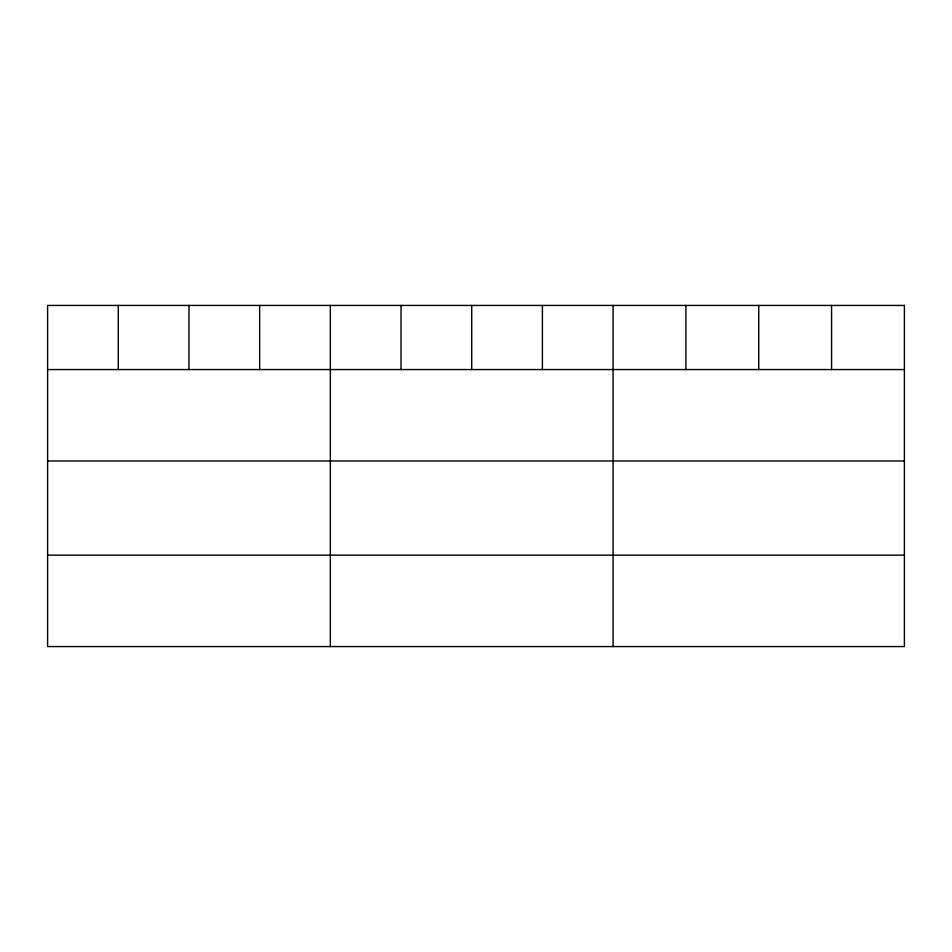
<?xml version="1.0" encoding="UTF-8"?>
<svg xmlns="http://www.w3.org/2000/svg" width="952" height="952" viewBox="0 0 952 952"><rect width="100%" height="100%" fill="white"/><g stroke="black" fill="none" stroke-linecap="round" stroke-linejoin="round"><path stroke-width="1.43" d="M47.6 369.566L904.4 369.566M47.6 460.982L904.4 460.982M47.6 555.159L904.4 555.159M831.572 305.437L831.572 369.566M758.744 305.437L758.744 369.566M685.916 305.437L685.916 369.566M613.088 305.437L613.088 646.563M542.402 305.437L542.402 369.566M471.716 305.437L471.716 369.566M401.03 305.437L401.03 369.566M330.344 305.437L330.344 646.563M259.658 305.437L259.658 369.566M188.972 305.437L188.972 369.566M118.286 305.437L118.286 369.566M904.4 305.437L47.6 305.437L47.6 646.563L904.4 646.563L904.4 305.437"/></g></svg>
